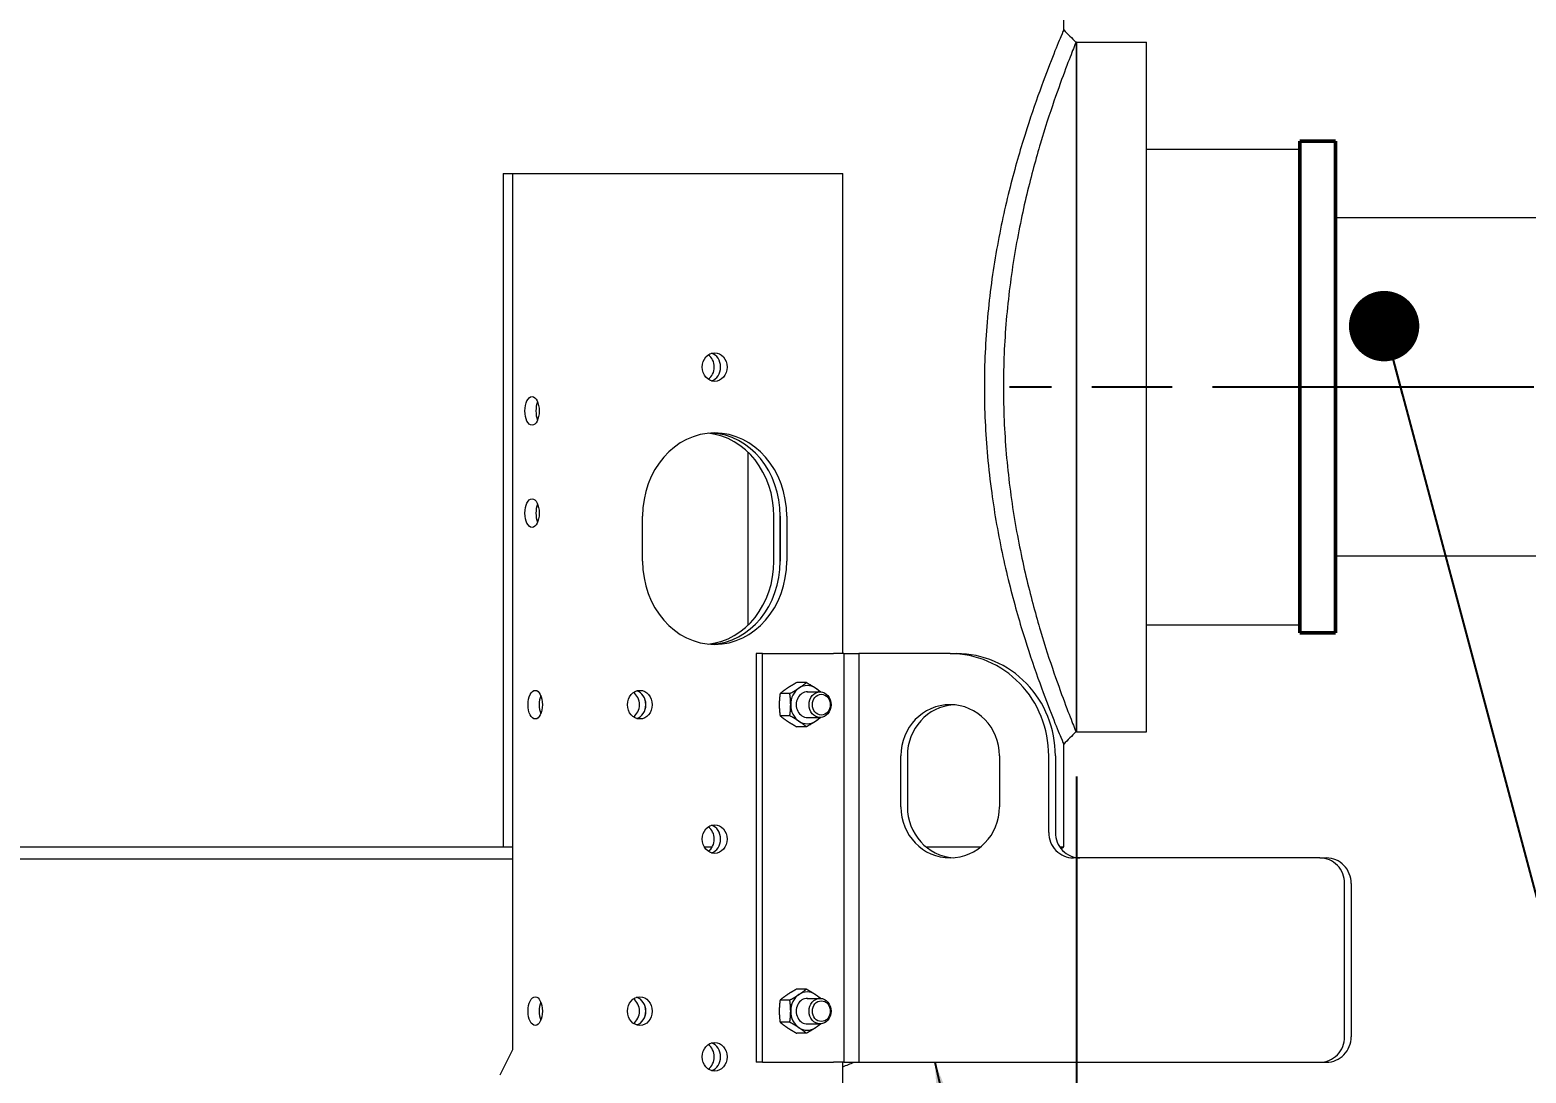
# Model space of a CAD drawing. Header units: inches. Extents: x 17 to 469, y 7 to 301.
# Drawn here: x 86.96 to 116.27, y 59.62 to 80.04 of the extents above; entities that cross this region are included whole.
import ezdxf

# ---------------------------------------------------------------- set-up
doc = ezdxf.new("R2010")
doc.units = ezdxf.units.IN
doc.header["$LTSCALE"] = 14
doc.header["$MEASUREMENT"] = 0
doc.linetypes.add('CHAIN', pattern=[0.7087, 0.4724, -0.0591, 0.1181, -0.0591])
for name, color, linetype, lineweight in [('Centerline (ANSI)', 7, 'Continuous', 25), ('Dimension (ANSI)', 7, 'Continuous', 25), ('Symbol (ANSI)', 7, 'Continuous', 25), ('Visible (ANSI)', 7, 'Continuous', 50)]:
    doc.layers.add(name, color=color, linetype=linetype, lineweight=lineweight)
doc.styles.add('MEMCOR Medium', font='arial.ttf')
doc.dimstyles.new('Default (ANSI)', dxfattribs={"dimscale": 14, "dimtxt": 0.15, "dimasz": 0.098425, "dimexe": 0.125, "dimexo": 0.0625, "dimgap": 0.031496, "dimtad": 0, "dimtih": 1, "dimtoh": 1, "dimdec": 4, "dimrnd": 1e-08, "dimzin": 3, "dimdsep": 46, "dimlunit": 5, "dimtxsty": 'MEMCOR Medium', "dimcen": 0.09, "dimdle": 0.393701, "dimclrd": 256, "dimclre": 256, "dimclrt": 256, "dimadec": 0, "dimazin": 1, "dimtfac": 0.8, "dimtofl": 0, "dimtmove": 0, "dimatfit": 3, "dimfxl": 1, "dimfrac": 1, "dimtolj": 1, "dimtzin": 4, "dimlwd": -1, "dimlwe": -1, "dimarcsym": 0})
doc.dimstyles.new('Default (ANSI)$7', dxfattribs={"dimscale": 14, "dimtxt": 0.15, "dimasz": 0.098425, "dimexe": 0.125, "dimexo": 0.0625, "dimgap": 0.031496, "dimtad": 0, "dimtih": 1, "dimtoh": 1, "dimdec": 4, "dimrnd": 1e-08, "dimzin": 3, "dimdsep": 46, "dimlunit": 5, "dimtxsty": 'MEMCOR Medium', "dimcen": 0.09, "dimdle": 0.393701, "dimclrd": 256, "dimclre": 256, "dimclrt": 256, "dimadec": 0, "dimazin": 1, "dimtfac": 0.8, "dimtofl": 0, "dimtmove": 0, "dimatfit": 3, "dimfxl": 1, "dimfrac": 1, "dimtolj": 1, "dimtzin": 4, "dimlwd": -1, "dimlwe": -1, "dimarcsym": 0})

# ---------------------------------------------------------------- blocks, each defined once
blk = doc.blocks.new('*D22')
at = {"layer": 'Defpoints', "color": 0, "transparency": 16777216}
for p in [(143.305, 67.554), (107.462, 66.304), (143.305, 57.553)]:
    blk.add_point(p, dxfattribs=at)
at = {"layer": 'Dimension (ANSI)', "transparency": 16777216}
for p, q in [((143.305, 66.679), (143.305, 55.803)), ((107.462, 65.429), (107.462, 55.803)), ((108.84, 57.553), (117.879, 57.553)), ((141.927, 57.553), (133.045, 57.553))]:
    blk.add_line(p, q, dxfattribs=at)
for points in [[(108.84, 57.782), (108.84, 57.323), (107.462, 57.553)], [(141.927, 57.782), (141.927, 57.323), (143.305, 57.553)]]:
    blk.add_solid(points, dxfattribs=at)
at = {"layer": 'Dimension (ANSI)', "transparency": 16777216, "char_height": 2.1, "attachment_point": 5, "style": 'MEMCOR Medium'}
for s, insert in [('\\A1; 35{\\H0.8x;\\S13#16;} in', (125.462, 59.728)), ('\\A1;[910.4 mm]', (125.462, 55.766))]:
    blk.add_mtext(s, dxfattribs=dict(at, insert=insert))
blk = doc.blocks.new('*D23')
at = {"layer": 'Defpoints', "color": 0, "transparency": 16777216}
for p in [(90.292, 145.309), (29.862, 42.081), (70.446, 42.081)]:
    blk.add_point(p, dxfattribs=at)
at = {"layer": 'Dimension (ANSI)', "transparency": 16777216}
for p, q in [((89.417, 145.309), (28.112, 145.309)), ((29.862, 143.931), (29.862, 97.625)), ((29.862, 43.459), (29.862, 89.765)), ((69.571, 42.081), (28.112, 42.081))]:
    blk.add_line(p, q, dxfattribs=at)
for points in [[(29.633, 143.931), (30.092, 143.931), (29.862, 145.309)], [(29.633, 43.459), (30.092, 43.459), (29.862, 42.081)]]:
    blk.add_solid(points, dxfattribs=at)
at = {"layer": 'Dimension (ANSI)', "transparency": 16777216, "char_height": 2.1, "attachment_point": 5, "style": 'MEMCOR Medium'}
for s, insert in [('\\A1; 103{\\H0.8x;\\S1#4;} in', (29.862, 95.838)), ('\\A1;[2622.0 mm]', (29.862, 91.908))]:
    blk.add_mtext(s, dxfattribs=dict(at, insert=insert))
blk = doc.blocks.new('*D27')
at = {"layer": 'Defpoints', "color": 0, "transparency": 16777216}
for p in [(144.775, 73.054), (154.407, 73.054), (104.815, 42.081)]:
    blk.add_point(p, dxfattribs=at)
at = {"layer": 'Dimension (ANSI)', "transparency": 16777216}
for p, q in [((145.65, 73.054), (156.157, 73.054)), ((154.407, 71.676), (154.407, 60.868)), ((154.407, 43.459), (154.407, 54.267)), ((105.69, 42.081), (156.157, 42.081))]:
    blk.add_line(p, q, dxfattribs=at)
for points in [[(154.177, 71.676), (154.636, 71.676), (154.407, 73.054)], [(154.177, 43.459), (154.636, 43.459), (154.407, 42.081)]]:
    blk.add_solid(points, dxfattribs=at)
at = {"layer": 'Dimension (ANSI)', "transparency": 16777216, "char_height": 2.1, "attachment_point": 5, "style": 'MEMCOR Medium'}
for s, insert in [('\\A1; 31 in', (154.407, 59.081)), ('\\A1;[786.7 mm]', (154.407, 55.781))]:
    blk.add_mtext(s, dxfattribs=dict(at, insert=insert))

msp = doc.modelspace()

# ---------------------------------------------------------------- linework, layer by layer
at = {"layer": 'Centerline (ANSI)', "linetype": 'CHAIN', "ltscale": 0.952448}
msp.add_line((144.77471, 73.05389), (106.15071, 73.05389), dxfattribs=at)
at = {"layer": 'Visible (ANSI)', "linetype": 'Continuous', "lineweight": 18}
for p, q in [((107.21228, 80.04422), (107.21228, 99.88243)), ((107.46196, 79.80389), (107.45303, 79.80389)), ((107.46196, 79.80389), (107.46196, 66.30389)), ((107.46196, 66.30389), (107.46196, 79.80389)), ((107.46196, 79.80389), (108.83696, 79.80389)), ((108.83696, 66.30389), (108.83696, 79.80389)), ((108.83696, 77.71014), (111.83696, 77.71014)), ((96.2302, 77.23489), (96.42246, 77.23489)), ((96.2302, 77.23489), (96.2302, 64.05389)), ((96.42246, 77.23489), (97.26581, 77.23489)), ((96.42246, 60.08489), (96.42246, 77.23489)), ((97.26581, 77.23489), (98.20837, 77.23489)), ((98.20837, 77.23489), (102.54145, 77.23489)), ((102.54145, 77.23489), (102.88645, 77.23489)), ((102.88645, 67.83489), (102.88645, 77.23489)), ((139.93021, 76.36639), (112.53696, 76.36639)), ((101.03194, 68.39591), (101.03194, 71.77387)), ((98.96329, 69.64489), (98.96329, 70.52489)), ((101.53653, 69.64489), (101.53653, 70.52489)), ((101.66153, 70.52489), (101.66153, 69.64489)), ((101.66153, 69.64489), (101.66153, 70.52489)), ((101.78653, 70.52489), (101.78653, 69.64489)), ((139.93021, 69.74139), (112.53696, 69.74139)), ((108.83696, 68.39764), (111.83696, 68.39764)), ((101.19045, 67.83489), (101.19045, 59.83489)), ((101.31545, 67.83489), (101.19045, 67.83489)), ((101.31545, 67.83489), (102.70109, 67.83489)), ((101.31545, 59.83489), (101.31545, 67.83489)), ((102.90839, 67.83489), (102.70109, 67.83489)), ((102.90839, 67.83489), (103.20262, 67.83489)), ((102.90839, 67.83489), (102.90839, 59.83489)), ((104.98757, 67.83489), (103.20262, 67.83489)), ((103.20262, 67.83489), (103.20262, 59.83489)), ((104.98757, 67.83489), (105.11698, 67.83489)), ((102.17222, 67.2679), (101.98172, 67.2679)), ((101.84746, 67.05139), (101.65696, 67.05139)), ((102.18893, 67.08489), (102.44137, 67.08489)), ((101.84746, 66.61838), (101.65696, 66.61838)), ((102.18893, 66.58489), (102.44137, 66.58489)), ((102.17222, 66.40188), (101.98172, 66.40188)), ((107.46196, 66.30389), (107.45303, 66.30389)), ((107.46196, 66.30389), (108.83696, 66.30389)), ((107.21228, 64.05389), (107.21228, 66.06356)), ((104.02164, 64.83489), (104.02164, 65.83489)), ((104.15105, 65.83489), (104.15105, 64.83489)), ((105.9535, 65.83489), (105.9535, 64.83489)), ((106.91942, 64.33489), (106.91942, 65.83489)), ((107.04883, 65.83489), (107.04883, 64.33489)), ((74.48596, 64.05389), (96.2302, 64.05389)), ((96.2302, 64.05389), (96.42246, 64.05389)), ((100.17015, 64.05389), (100.32966, 64.05389)), ((104.51373, 64.05389), (105.59082, 64.05389)), ((107.13232, 64.05389), (107.21228, 64.05389)), ((107.16396, 64.01088), (107.20696, 64.05389)), ((96.42246, 63.80889), (74.46196, 63.80889)), ((112.23201, 63.83489), (107.40239, 63.83489)), ((112.23201, 63.83489), (112.36142, 63.83489)), ((112.71498, 60.33489), (112.71498, 63.33489)), ((112.84439, 63.33489), (112.84439, 60.33489)), ((102.17222, 61.2679), (101.98172, 61.2679)), ((101.84746, 61.05139), (101.65696, 61.05139)), ((102.18893, 61.08489), (102.44137, 61.08489)), ((101.84746, 60.61838), (101.65696, 60.61838)), ((102.17222, 60.40188), (101.98172, 60.40188)), ((102.18893, 60.58489), (102.44137, 60.58489)), ((96.17246, 59.58489), (96.42246, 60.08489)), ((101.31545, 59.83489), (101.19045, 59.83489)), ((101.31545, 59.83489), (102.70109, 59.83489)), ((102.90839, 59.83489), (102.70109, 59.83489)), ((102.88645, 56.33489), (102.88645, 59.83489)), ((102.90839, 59.83489), (103.20262, 59.83489)), ((103.20262, 59.83489), (112.23201, 59.83489)), ((112.23201, 59.83489), (112.36142, 59.83489))]:
    msp.add_line(p, q, dxfattribs=at)
at = {"layer": 'Visible (ANSI)'}
for p, q in [((111.83696, 68.24139), (111.83696, 77.86639)), ((111.83696, 77.86639), (112.53696, 77.86639)), ((112.53696, 68.24139), (112.53696, 77.86639)), ((111.83696, 68.24139), (112.53696, 68.24139))]:
    msp.add_line(p, q, dxfattribs=at)
at = {"layer": 'Visible (ANSI)', "linetype": 'Continuous', "lineweight": 18}
msp.add_arc((90.71196, 90.21389), 32.81, 291.781017, 292.194517, dxfattribs=at)
for centre, major_axis, ratio in [((100.37491, 73.44489), (0, -0.28), 0.8660254), ((96.79746, 72.58489), (0, -0.28), 0.5), ((96.79746, 70.58489), (0, -0.28), 0.5), ((96.86081, 66.83489), (0, 0.28), 0.5), ((98.90985, 66.83489), (0, -0.28), 0.8660254), ((102.44137, 66.83489), (0, -0.25), 0.8660254), ((102.46497, 66.83489), (0, 0.20282), 0.8660254), ((100.37491, 64.20389), (0, -0.28), 0.8660254), ((96.86081, 60.83489), (0, 0.28), 0.5), ((98.90985, 60.83489), (0, -0.28), 0.8660254), ((102.44137, 60.83489), (0, -0.25), 0.8660254), ((102.46497, 60.83489), (0, -0.20281), 0.8660254), ((100.37491, 59.94089), (0, -0.28), 0.8660254)]:
    msp.add_ellipse(centre, major_axis=major_axis, ratio=ratio, dxfattribs=at)
for centre, major_axis, ratio, start_param, end_param in [((100.12491, 73.44489), (0, 0.28), 0.8660254, 3.68317357, 5.74160439), ((100.24991, 73.44489), (0, 0.28), 0.8660254, 3.40228095, 6.02249701), ((100.24991, 73.44489), (0, -0.28), 0.8660254, 0.2606883, 2.88090435), ((97.01396, 72.58489), (0, -0.28), 0.5, 4.02552272, 5.39925524), ((100.37491, 70.52489), (0, 1.63), 0.8660254, 4.71238898, 7.85398163), ((100.12491, 70.52489), (0, 1.63), 0.8660254, 4.71238898, 6.19451852), ((100.24991, 70.52489), (0, 1.63), 0.8660254, 4.71238898, 6.2388955), ((100.24991, 70.52489), (0, 1.63), 0.8660254, 4.71238898, 6.2388955), ((97.01396, 70.58489), (0, -0.28), 0.5, 4.02552272, 5.39925524), ((100.37491, 69.64489), (0, -1.63), 0.8660254, 4.71238898, 7.85398163), ((100.12491, 69.64489), (0, -1.63), 0.8660254, 0.08866679, 1.57079633), ((100.24991, 69.64489), (0, -1.63), 0.8660254, 0.04428981, 1.57079633), ((100.24991, 69.64489), (0, -1.63), 0.8660254, 0.04428981, 1.57079633), ((104.98757, 65.83489), (0, 2), 0.96592583, 4.71238898, 6.28318531), ((105.11698, 65.83489), (0, 2), 0.96592583, 4.71238898, 6.28318531), ((102.18897, 66.83489), (0, -0.375), 0.8660254, 3.66519143, 4.71238898), ((102.18897, 66.83489), (0, 0.375), 0.8660254, 5.75958653, 6.80678408), ((102.18897, 66.83489), (0, 0.375), 0.8660254, 5.44211664, 5.75958653), ((97.07732, 66.83489), (0, -0.28), 0.5, 4.02552272, 5.39925524), ((98.65959, 66.83489), (0, 0.28), 0.8660254, 3.68378564, 5.74099232), ((98.78459, 66.83489), (0, 0.28), 0.8660254, 3.40282371, 6.02195425), ((98.78485, 66.83489), (0, -0.28), 0.8660254, 0.2606883, 2.88090435), ((102.18897, 66.83489), (0, -0.375), 0.8660254, 4.71238898, 5.75958653), ((102.18897, 66.83489), (0, 0.25014), 0.8660254, 6.25022773, 9.45773554), ((104.98757, 65.83489), (0, 1), 0.96592583, 4.71238898, 7.85398163), ((105.11698, 65.83489), (0, 1), 0.96592583, 0.0670375, 1.57079633), ((102.18897, 66.83489), (0, 0.375), 0.8660254, 3.66519143, 3.98266132), ((102.18897, 66.83489), (0, -0.375), 0.8660254, 5.75958653, 6.80678408), ((104.98757, 64.83489), (0, -1), 0.96592583, 4.71238898, 7.85398163), ((105.11698, 64.83489), (0, -1), 0.96592583, 4.71238898, 6.21614781), ((100.12491, 64.20389), (0, 0.28), 0.8660254, 3.68317357, 5.74160439), ((100.24991, 64.20389), (0, 0.28), 0.8660254, 3.40228095, 6.02249701), ((100.24991, 64.20389), (0, -0.28), 0.8660254, 0.2606883, 2.88090435), ((107.40239, 64.33489), (0, -0.5), 0.96592583, 4.71238898, 6.28318531), ((107.53179, 64.33489), (0, -0.5), 0.96592583, 4.71238898, 6.28318531), ((112.23201, 63.33489), (0, 0.5), 0.96592583, 4.71238898, 6.28318531), ((112.36142, 63.33489), (0, 0.5), 0.96592583, 4.71238898, 6.28318531), ((97.07732, 60.83489), (0, -0.28), 0.5, 4.02552272, 5.39925524), ((98.65959, 60.83489), (0, 0.28), 0.8660254, 3.68378564, 5.74099232), ((98.78459, 60.83489), (0, 0.28), 0.8660254, 3.40282371, 6.02195425), ((98.78485, 60.83489), (0, -0.28), 0.8660254, 0.2606883, 2.88090435), ((102.18897, 60.83489), (0, -0.375), 0.8660254, 3.66519143, 4.71238898), ((102.18897, 60.83489), (0, 0.25014), 0.8660254, 6.25022773, 9.45773554), ((102.18897, 60.83489), (0, 0.375), 0.8660254, 5.75958653, 6.80678408), ((102.18897, 60.83489), (0, 0.375), 0.8660254, 5.44211664, 5.75958653), ((102.18897, 60.83489), (0, -0.375), 0.8660254, 4.71238898, 5.75958653), ((102.18897, 60.83489), (0, -0.375), 0.8660254, 5.75958653, 6.80678408), ((102.18897, 60.83489), (0, 0.375), 0.8660254, 3.66519143, 3.98266132), ((100.12491, 59.94089), (0, 0.28), 0.8660254, 3.68317357, 5.74160439), ((100.24991, 59.94089), (0, 0.28), 0.8660254, 3.40228095, 6.02249701), ((100.24991, 59.94089), (0, -0.28), 0.8660254, 0.2606883, 2.88090435), ((112.23201, 60.33489), (0, -0.5), 0.96592583, 0, 1.57079633), ((112.36142, 60.33489), (0, -0.5), 0.96592583, 0, 1.57079633)]:
    msp.add_ellipse(centre, major_axis=major_axis, ratio=ratio, start_param=start_param, end_param=end_param, dxfattribs=at)
for points, knots in [([(107.21228, 80.04422), (107.21228, 80.04422), (107.19385, 80.00109), (107.11893, 79.82141), (107.06248, 79.68493), (106.9204, 79.32643), (106.83476, 79.10414), (106.64994, 78.59285), (106.55092, 78.30381), (106.358, 77.68939), (106.25705, 77.34206), (106.06533, 76.5844), (105.97474, 76.17406), (105.82254, 75.315), (105.76099, 74.8655), (105.6994, 74.18459), (105.68391, 73.95652), (105.6634, 73.5025), (105.65839, 73.27655), (105.65839, 73.05389)], [81.38920316, 81.38920316, 81.38920316, 81.38920316, 84.77821495, 84.77821495, 88.16722674, 88.16722674, 91.55623853, 91.55623853, 94.94525032, 94.94525032, 98.33867212, 98.33867212, 101.73209393, 101.73209393, 105.12551574, 105.12551574, 106.82222664, 106.82222664, 108.51893754, 108.51893754, 108.51893754, 108.51893754]), ([(107.45303, 79.80389), (107.45303, 79.80389), (107.43614, 79.76235), (107.36741, 79.58912), (107.31561, 79.45748), (107.18527, 79.11149), (107.1067, 78.89686), (106.93724, 78.40296), (106.84649, 78.12365), (106.66984, 77.52976), (106.57751, 77.19408), (106.40238, 76.4619), (106.31974, 76.06541), (106.18108, 75.23564), (106.1251, 74.80162), (106.06913, 74.14448), (106.05507, 73.92442), (106.03646, 73.48647), (106.03191, 73.26856), (106.03191, 73.05389)], [-26.15961026, -26.15961026, -26.15961026, -26.15961026, -22.89137207, -22.89137207, -19.62313389, -19.62313389, -16.3548957, -16.3548957, -13.08665752, -13.08665752, -9.81499314, -9.81499314, -6.54332876, -6.54332876, -3.27166438, -3.27166438, -1.63583219, -1.63583219, 0, 0, 0, 0]), ([(105.65839, 73.05389), (105.65839, 72.83122), (105.6634, 72.60527), (105.68391, 72.15126), (105.6994, 71.92319), (105.74173, 71.45523), (105.7693, 71.2155), (105.80168, 70.9793)], [108.51893754, 108.51893754, 108.51893754, 108.51893754, 110.21564845, 110.21564845, 111.91235935, 111.91235935, 113.71383436, 113.71383436, 113.71383436, 113.71383436]), ([(106.03191, 73.05389), (106.03191, 72.83921), (106.03646, 72.62131), (106.05507, 72.18335), (106.06913, 71.9633), (106.10642, 71.52546), (106.12971, 71.30769), (106.15693, 71.09278)], [0, 0, 0, 0, 1.63583219, 1.63583219, 3.27166438, 3.27166438, 4.90554322, 4.90554322, 4.90554322, 4.90554322]), ([(105.80168, 70.9793), (105.83045, 70.77065), (105.86294, 70.56475), (105.97474, 69.93372), (106.06533, 69.52337), (106.25705, 68.76571), (106.358, 68.41839), (106.55092, 67.80397), (106.64994, 67.51493), (106.83476, 67.00364), (106.9204, 66.78134), (107.06248, 66.42285), (107.11893, 66.28636), (107.19385, 66.10669), (107.21228, 66.06356), (107.21228, 66.06356)], [5.19489682, 5.19489682, 5.19489682, 5.19489682, 6.78684361, 6.78684361, 10.18026542, 10.18026542, 13.57368723, 13.57368723, 16.96269902, 16.96269902, 20.35171081, 20.35171081, 23.7407226, 23.7407226, 27.12973439, 27.12973439, 27.12973439, 27.12973439]), ([(106.15693, 71.09278), (106.18435, 70.87742), (106.21571, 70.66494), (106.31974, 70.04237), (106.40238, 69.64587), (106.57751, 68.9137), (106.66984, 68.57802), (106.84649, 67.98413), (106.93724, 67.70482), (107.1067, 67.21091), (107.18527, 66.99629), (107.31561, 66.6503), (107.36741, 66.51866), (107.43614, 66.34543), (107.45303, 66.30389), (107.45303, 66.30389)], [-99.73289782, -99.73289782, -99.73289782, -99.73289782, -98.09511228, -98.09511228, -94.8234479, -94.8234479, -91.55178352, -91.55178352, -88.28354534, -88.28354534, -85.01530715, -85.01530715, -81.74706897, -81.74706897, -78.47883078, -78.47883078, -78.47883078, -78.47883078])]:
    msp.add_open_spline(points, degree=3, knots=knots, dxfattribs=at)
for points in [[(107.21228, 80.04422), (107.29252, 79.9641), (107.37279, 79.88401), (107.45303, 79.80389)], [(107.45303, 66.30389), (107.37279, 66.22377), (107.29252, 66.14368), (107.21228, 66.06356)]]:
    msp.add_open_spline(points, degree=3, dxfattribs=at)
for points, weights in [([(101.80259, 67.15965), (101.72723, 67.10941), (101.65696, 67.05139)], [1, 1.0379548493, 1]), ([(101.98172, 67.2679), (101.87795, 67.20989), (101.80259, 67.15965)], [1, 1.0379548493, 1]), ([(101.84746, 67.05139), (101.95123, 67.10941), (102.02659, 67.15965)], [1, 1.0379548493, 1]), ([(102.02659, 67.15965), (102.10195, 67.20989), (102.17222, 67.2679)], [1, 1.0379548493, 1]), ([(102.17222, 67.2679), (102.27599, 67.20989), (102.35135, 67.15965)], [1, 1.0379548493, 1]), ([(102.35135, 67.15965), (102.40573, 67.12339), (102.45593, 67.08432)], [1, 1.0271025743, 1.01549865669]), ([(101.65696, 67.05139), (101.64021, 66.93537), (101.64021, 66.83489)], [1, 1.0379548493, 1]), ([(101.64021, 66.83489), (101.64021, 66.73441), (101.65696, 66.61838)], [1, 1.0379548493, 1]), ([(101.86421, 66.83489), (101.86421, 66.93537), (101.84746, 67.05139)], [1, 1.0379548493, 1]), ([(101.84746, 66.61838), (101.86421, 66.73441), (101.86421, 66.83489)], [1, 1.0379548493, 1]), ([(101.65696, 66.61838), (101.72723, 66.56037), (101.80259, 66.51013)], [1, 1.0379548493, 1]), ([(102.02659, 66.51013), (101.95123, 66.56037), (101.84746, 66.61838)], [1, 1.0379548493, 1]), ([(102.45593, 66.58545), (102.40573, 66.54638), (102.35135, 66.51013)], [1.01549865669, 1.0271025743, 1]), ([(101.80259, 66.51013), (101.87795, 66.45989), (101.98172, 66.40188)], [1, 1.0379548493, 1]), ([(102.17222, 66.40188), (102.10195, 66.45989), (102.02659, 66.51013)], [1, 1.0379548493, 1]), ([(102.35135, 66.51013), (102.27599, 66.45989), (102.17222, 66.40188)], [1, 1.0379548493, 1]), ([(101.98172, 61.2679), (101.87795, 61.20989), (101.80259, 61.15965)], [1, 1.0379548493, 1]), ([(102.02659, 61.15965), (102.10195, 61.20989), (102.17222, 61.2679)], [1, 1.0379548493, 1]), ([(102.17222, 61.2679), (102.27599, 61.20989), (102.35135, 61.15965)], [1, 1.0379548493, 1]), ([(101.65696, 61.05139), (101.64021, 60.93537), (101.64021, 60.83489)], [1, 1.0379548493, 1]), ([(101.80259, 61.15965), (101.72723, 61.10941), (101.65696, 61.05139)], [1, 1.0379548493, 1]), ([(101.84746, 61.05139), (101.95123, 61.10941), (102.02659, 61.15965)], [1, 1.0379548493, 1]), ([(101.86421, 60.83489), (101.86421, 60.93537), (101.84746, 61.05139)], [1, 1.0379548493, 1]), ([(102.35135, 61.15965), (102.40573, 61.12339), (102.45593, 61.08432)], [1, 1.0271025743, 1.01549865669]), ([(101.64021, 60.83489), (101.64021, 60.73441), (101.65696, 60.61838)], [1, 1.0379548493, 1]), ([(101.84746, 60.61838), (101.86421, 60.73441), (101.86421, 60.83489)], [1, 1.0379548493, 1]), ([(101.65696, 60.61838), (101.72723, 60.56037), (101.80259, 60.51013)], [1, 1.0379548493, 1]), ([(101.80259, 60.51013), (101.87795, 60.45989), (101.98172, 60.40188)], [1, 1.0379548493, 1]), ([(102.02659, 60.51013), (101.95123, 60.56037), (101.84746, 60.61838)], [1, 1.0379548493, 1]), ([(102.17222, 60.40188), (102.10195, 60.45989), (102.02659, 60.51013)], [1, 1.0379548493, 1]), ([(102.35135, 60.51013), (102.27599, 60.45989), (102.17222, 60.40188)], [1, 1.0379548493, 1]), ([(102.45593, 60.58545), (102.40573, 60.54638), (102.35135, 60.51013)], [1.01549865669, 1.0271025743, 1])]:
    msp.add_rational_spline(points, weights, degree=2, dxfattribs=at)

# ---------------------------------------------------------------- dimensions: what is measured, and where the dimension line sits
at = {"layer": 'Dimension (ANSI)'}
for base, p1, p2, angle, text, override, picture, middle in [((29.86236, 42.08089), (90.29196, 145.30889), (70.44608, 42.08089), 90, ' <> in\\X[2622.0 mm]', {"dimgap": 0.031496, "dimdec": 4, "dimpost": '', "dimtol": 0, "dimlim": 0, "dimtp": 0, "dimtm": 0, "dimtdec": 2, "dimatfit": 1}, '*D23', (29.86236, 93.69489)), ((154.40673, 73.05389), (104.81508, 42.08089), (144.77471, 73.05389), 90, ' <> in\\X[786.7 mm]', {"dimgap": 0.031496, "dimdec": 4, "dimpost": '', "dimtol": 0, "dimlim": 0, "dimtp": 0, "dimtm": 0, "dimtdec": 2, "dimatfit": 1}, '*D27', (154.40673, 57.56739)), ((143.3052143492, 57.5526215134), (107.4619643492, 66.3038884144), (143.3052143492, 67.5538884144), 180, ' <> in\\X[910.4 mm]', {"dimgap": 0.031496, "dimtih": 0, "dimtoh": 0, "dimdec": 4, "dimpost": '', "dimtol": 0, "dimlim": 0, "dimtp": 0, "dimtm": 0, "dimtdec": 2, "dimatfit": 1}, '*D22', (125.4622143492, 57.5526215134))]:
    dim = msp.add_linear_dim(base=base, p1=p1, p2=p2, angle=angle, text=text, dimstyle='Default (ANSI)', override=override, dxfattribs=at)
    dim.commit()
    dim.dimension.update_dxf_attribs({"geometry": picture, "text_midpoint": middle, "dimtype": 160})

# ---------------------------------------------------------------- leaders
at = {"layer": 'Symbol (ANSI)', "annotation_type": 0, "has_hookline": 1}
for points, override, hookline_direction, text_width in [([(143.30521, 72.69206), (154.13723, 80.0163), (150.37172, 89.71869), (148.99376, 89.71869)], {"dimtad": 0}, 1, 38.56207), ([(113.48933, 74.24576), (123.10126, 38.21904), (124.47921, 38.21904)], {"dimasz": 0.098425, "dimtad": 0, "dimldrblk": 'Dot'}, 0, 49.31849), ([(104.68786, 59.83489), (113.19145, 22.51218), (114.5694, 22.51218)], {"dimtad": 0}, 0, 35.67708)]:
    msp.add_leader(points, dimstyle='Default (ANSI)$7', override=override, dxfattribs=dict(at, hookline_direction=hookline_direction, text_width=text_width))

doc.saveas('drawing.dxf')
